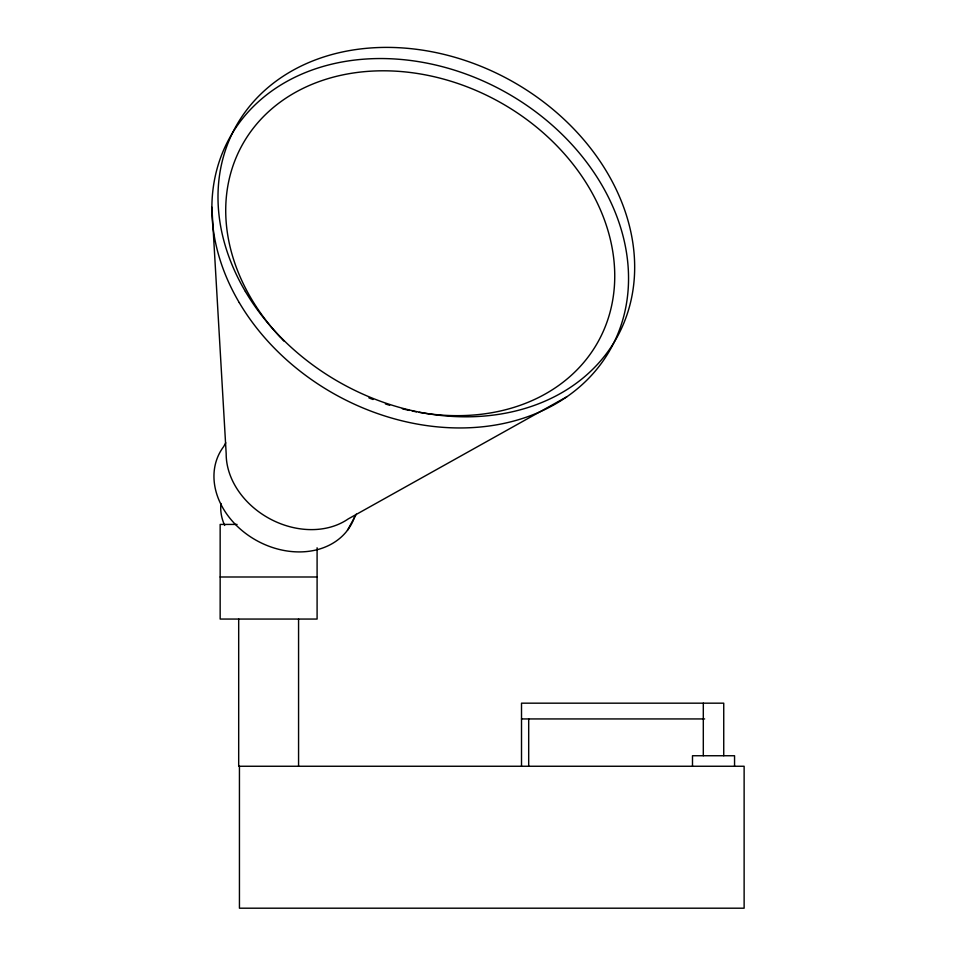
<?xml version="1.0" encoding="UTF-8"?>
<svg xmlns="http://www.w3.org/2000/svg" width="956" height="956" viewBox="0 0 956 956"><rect width="100%" height="100%" fill="white"/><g stroke="black" fill="none" stroke-linecap="round" stroke-linejoin="round"><path stroke-width="1.43" d="M225.759 442.795L223.728 446.512A74.891 59.654 28.8 0 0 257.845 541.204A74.891 59.654 28.8 0 0 354.724 516.467M347.47 530.257L356.313 514.161M566.812 396.788L348.247 518.905A74.891 59.654 28.8 0 1 270.082 518.917A74.891 59.654 28.8 0 1 226.178 453.718L211.874 207.225M237.064 524.426L220.155 524.426L220.155 619.058L317.093 619.058L317.093 547.788M220.155 576.994L317.093 576.994M521.51 718.936L704.632 718.936M734.555 766.258L734.555 755.742L692.491 755.742L692.491 766.258M723.74 755.742L723.74 703.174L521.51 703.174L521.51 766.258M703.305 703.174L703.305 755.742M528.692 718.936L528.692 766.258M298.571 619.058L298.571 766.258M239.442 766.258L239.442 908.2L744.127 908.2L744.127 766.258L238.689 766.258L238.689 619.058M224.672 525.453A51.827 41.287 28.8 0 1 220.979 503.501M280.945 337.946A203.317 161.958 28.8 0 1 324.67 79.683A203.317 161.958 28.8 0 1 608.494 232.38A203.317 161.958 28.8 0 1 419.242 412.347M416.446 411.845A203.317 161.958 28.8 0 1 412.227 411.032M409.407 410.435A203.317 161.958 28.8 0 1 402.333 408.786M389.642 405.26A203.317 161.958 28.8 0 1 385.435 403.934M373.007 399.5A203.317 161.958 28.8 0 1 368.932 397.887M283.968 341.101A203.317 161.958 28.8 0 1 281.984 339.045M245.381 291.472A217.777 173.478 28.8 0 0 606.259 353.851A217.777 173.478 28.8 0 0 427.392 50.943A217.777 173.478 28.8 0 0 245.381 291.472M239.263 302.622A217.777 173.478 28.8 0 0 600.141 364.989A217.777 173.478 28.8 0 0 421.261 62.092A217.777 173.478 28.8 0 0 239.263 302.622"/></g></svg>
